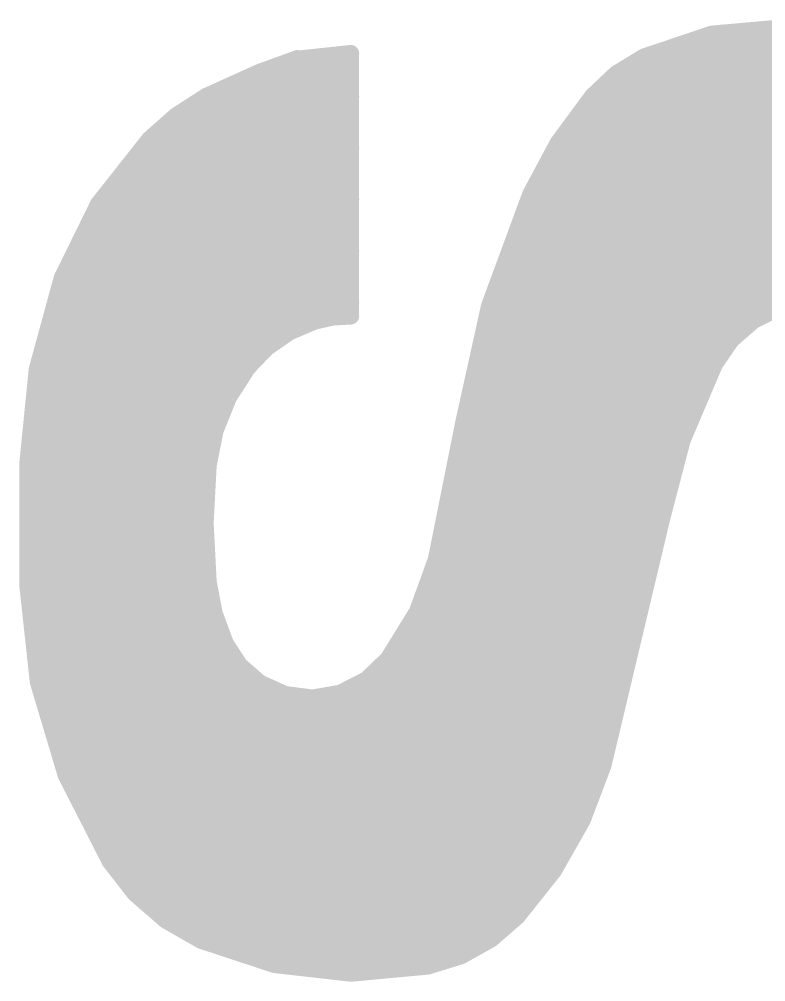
# Model space of a CAD drawing. Extents: x -27 to 80, y -11 to 53.
# Drawn here: x 20.927 to 22.032, y 29.626 to 31.051 of the extents above; entities that cross this region are included whole.
import ezdxf

# ---------------------------------------------------------------- set-up
doc = ezdxf.new("R2010")
doc.units = 0
doc.layers.add('21', color=53, linetype='CONTINUOUS')

msp = doc.modelspace()

# ---------------------------------------------------------------- linework, layer by layer
at = {"layer": '21', "const_width": 0.0254}
for points in [[(22.0574, 31.0388), (21.9519, 31.0294)], [(21.9519, 31.0294), (21.8516, 30.9956)], [(21.9045, 31.0134), (22.2362, 31.0134)], [(21.3462, 30.9931), (21.2166, 30.7873)], [(21.3385, 30.9931), (21.2827, 30.9728)], [(21.3741, 30.9448), (21.3385, 30.9931)], [(21.4173, 31.0007), (21.3462, 30.9931)], [(21.4173, 30.6121), (21.4173, 31.0007)], [(21.8516, 30.9956), (21.8104, 30.9704)], [(21.3245, 30.988), (21.3423, 30.988)], [(21.343, 30.988), (21.4173, 30.988)], [(21.8392, 30.988), (22.294, 30.988)], [(21.2827, 30.9728), (21.2039, 30.9372)], [(21.2601, 30.9626), (21.361, 30.9626)], [(21.327, 30.9626), (21.4173, 30.9626)], [(21.8104, 30.9704), (21.7754, 30.9372)], [(21.8021, 30.9626), (22.3317, 30.9626)], [(21.2039, 30.9372), (21.1596, 30.9086)], [(21.2039, 30.9372), (21.3685, 30.9372)], [(21.2293, 30.7492), (21.3741, 30.9448)], [(21.311, 30.9372), (21.4173, 30.9372)], [(21.7754, 30.9372), (21.7245, 30.8681)], [(21.7754, 30.9372), (22.3625, 30.9372)], [(21.1596, 30.9086), (21.1201, 30.8737)], [(21.1646, 30.9118), (21.3497, 30.9118)], [(21.295, 30.9118), (21.4173, 30.9118)], [(21.7567, 30.9118), (22.3885, 30.9118)], [(21.1345, 30.8864), (21.3309, 30.8864)], [(21.279, 30.8864), (21.4173, 30.8864)], [(21.738, 30.8864), (22.4145, 30.8864)], [(21.1201, 30.8737), (21.0444, 30.7777)], [(21.7245, 30.8681), (21.684, 30.7924)], [(21.1101, 30.861), (21.3121, 30.861)], [(21.263, 30.861), (21.4173, 30.861)], [(21.7208, 30.861), (22.4347, 30.861)], [(21.0901, 30.8356), (21.2933, 30.8356)], [(21.247, 30.8356), (21.4173, 30.8356)], [(21.7071, 30.8356), (22.453, 30.8356)], [(21.9989, 30.8407), (21.9634, 30.8229)], [(21.9887, 30.8356), (22.0141, 30.8356)], [(22.3317, 30.7289), (21.9989, 30.8407)], [(21.9634, 30.8229), (21.4833, 29.9974)], [(21.7602, 30.4063), (21.9913, 30.8305)], [(21.9913, 30.8305), (22.3164, 30.7213)], [(21.07, 30.8102), (21.2745, 30.8102)], [(21.231, 30.8102), (21.4173, 30.8102)], [(21.6935, 30.8102), (21.9802, 30.8102)], [(21.956, 30.8102), (22.0897, 30.8102)], [(21.684, 30.7924), (21.623, 30.6269)], [(21.0444, 30.7777), (20.9906, 30.668)], [(21.05, 30.7848), (21.2557, 30.7848)], [(21.2166, 30.7873), (21.0845, 30.3327)], [(21.2159, 30.7848), (21.4173, 30.7848)], [(21.6812, 30.7848), (21.9664, 30.7848)], [(21.9412, 30.7848), (22.1653, 30.7848)], [(21.0354, 30.7594), (21.2369, 30.7594)], [(21.0947, 30.3276), (21.2293, 30.7492)], [(21.2085, 30.7594), (21.4173, 30.7594)], [(21.6718, 30.7594), (21.9526, 30.7594)], [(21.9265, 30.7594), (22.2409, 30.7594)], [(21.023, 30.734), (21.2244, 30.734)], [(21.2011, 30.734), (21.4173, 30.734)], [(21.6625, 30.734), (21.9387, 30.734)], [(21.9117, 30.734), (22.3165, 30.734)], [(21.0105, 30.7086), (21.2163, 30.7086)], [(21.1937, 30.7086), (21.4173, 30.7086)], [(21.6531, 30.7086), (21.9249, 30.7086)], [(21.8969, 30.7086), (22.3362, 30.7086)], [(20.9981, 30.6832), (21.2082, 30.6832)], [(21.1864, 30.6832), (21.4173, 30.6832)], [(21.6438, 30.6832), (21.911, 30.6832)], [(21.8822, 30.6832), (22.3419, 30.6832)], [(20.9906, 30.668), (20.9537, 30.5329)], [(20.9878, 30.6578), (21.2001, 30.6578)], [(21.179, 30.6578), (21.4173, 30.6578)], [(21.6344, 30.6578), (21.8972, 30.6578)], [(21.8674, 30.6578), (22.3475, 30.6578)], [(20.9809, 30.6324), (21.192, 30.6324)], [(21.1716, 30.6324), (21.4173, 30.6324)], [(21.623, 30.6269), (21.5849, 30.4546)], [(21.6251, 30.6324), (21.8834, 30.6324)], [(21.8526, 30.6324), (22.0864, 30.6324)], [(22.0134, 30.6056), (22.0524, 30.6251)], [(20.974, 30.607), (21.1839, 30.607)], [(21.1642, 30.607), (21.3749, 30.607)], [(21.3639, 30.6045), (21.3903, 30.6105)], [(21.3903, 30.6105), (21.4173, 30.6121)], [(21.6186, 30.607), (21.8695, 30.607)], [(21.8378, 30.607), (22.0161, 30.607)], [(21.9805, 30.577), (22.0134, 30.6056)], [(21.3265, 30.5885), (21.3639, 30.6045)], [(20.967, 30.5816), (21.1758, 30.5816)], [(21.1568, 30.5816), (21.3166, 30.5816)], [(21.2931, 30.5653), (21.3265, 30.5885)], [(21.613, 30.5816), (21.8557, 30.5816)], [(21.8231, 30.5816), (21.9858, 30.5816)], [(21.9558, 30.541), (21.9805, 30.577)], [(21.2649, 30.5359), (21.2931, 30.5653)], [(20.9601, 30.5562), (21.1677, 30.5562)], [(21.1494, 30.5562), (21.2843, 30.5562)], [(21.6074, 30.5562), (21.8419, 30.5562)], [(21.8083, 30.5562), (21.9662, 30.5562)], [(21.2365, 30.4916), (21.2649, 30.5359)], [(21.9079, 30.4283), (21.9558, 30.541)], [(20.9537, 30.5329), (20.9398, 30.3936)], [(20.9535, 30.5308), (21.1596, 30.5308)], [(21.1421, 30.5308), (21.2616, 30.5308)], [(21.6018, 30.5308), (21.828, 30.5308)], [(21.7935, 30.5308), (21.9515, 30.5308)], [(20.951, 30.5054), (21.1515, 30.5054)], [(21.1347, 30.5054), (21.2454, 30.5054)], [(21.5961, 30.5054), (21.8142, 30.5054)], [(21.7787, 30.5054), (21.9407, 30.5054)], [(21.2168, 30.4427), (21.2365, 30.4916)], [(20.9484, 30.48), (21.1434, 30.48)], [(21.1273, 30.48), (21.2318, 30.48)], [(21.5905, 30.48), (21.8004, 30.48)], [(21.764, 30.48), (21.9299, 30.48)], [(20.9459, 30.4546), (21.1352, 30.4546)], [(21.1199, 30.4546), (21.2216, 30.4546)], [(21.5849, 30.4546), (21.5443, 30.2514)], [(21.5849, 30.4546), (21.7865, 30.4546)], [(21.7492, 30.4546), (21.9191, 30.4546)], [(21.2065, 30.3911), (21.2168, 30.4427)], [(20.9434, 30.4292), (21.1271, 30.4292)], [(21.1125, 30.4292), (21.2141, 30.4292)], [(21.5798, 30.4292), (21.7727, 30.4292)], [(21.7344, 30.4292), (21.9083, 30.4292)], [(21.877, 30.3098), (21.9079, 30.4283)], [(21.4986, 29.9669), (21.7602, 30.4063)], [(20.9398, 30.3936), (20.9398, 30.2133)], [(20.9408, 30.4038), (21.119, 30.4038)], [(21.1052, 30.4038), (21.209, 30.4038)], [(21.202, 30.3048), (21.2065, 30.3911)], [(21.5748, 30.4038), (21.7587, 30.4038)], [(21.7197, 30.4038), (21.9015, 30.4038)], [(20.9398, 30.3784), (21.1109, 30.3784)], [(21.0978, 30.3784), (21.2058, 30.3784)], [(21.5697, 30.3784), (21.7436, 30.3784)], [(21.7049, 30.3784), (21.8949, 30.3784)], [(20.9398, 30.353), (21.1028, 30.353)], [(21.0904, 30.353), (21.2045, 30.353)], [(21.5646, 30.353), (21.7285, 30.353)], [(21.6901, 30.353), (21.8883, 30.353)], [(20.9398, 30.3276), (21.0947, 30.3276)], [(21.0845, 30.3327), (21.1938, 29.9136)], [(21.0858, 30.3276), (21.2032, 30.3276)], [(21.209, 29.9491), (21.0947, 30.3276)], [(21.5595, 30.3276), (21.7133, 30.3276)], [(21.6753, 30.3276), (21.8816, 30.3276)], [(21.7907, 29.9466), (21.877, 30.3098)], [(20.9398, 30.3022), (21.1024, 30.3022)], [(21.0925, 30.3022), (21.2022, 30.3022)], [(21.2065, 30.2184), (21.202, 30.3048)], [(21.5545, 30.3022), (21.6982, 30.3022)], [(21.6606, 30.3022), (21.8752, 30.3022)], [(20.9398, 30.2768), (21.11, 30.2768)], [(21.0991, 30.2768), (21.2035, 30.2768)], [(21.5494, 30.2768), (21.6831, 30.2768)], [(21.6458, 30.2768), (21.8692, 30.2768)], [(20.9398, 30.2514), (21.1177, 30.2514)], [(21.1057, 30.2514), (21.2048, 30.2514)], [(21.5443, 30.2514), (21.5163, 30.1741)], [(21.5443, 30.2514), (21.668, 30.2514)], [(21.631, 30.2514), (21.8631, 30.2514)], [(20.9398, 30.226), (21.1254, 30.226)], [(21.1123, 30.226), (21.2061, 30.226)], [(21.5351, 30.226), (21.6529, 30.226)], [(21.6163, 30.226), (21.8571, 30.226)], [(20.9398, 30.2133), (20.9553, 30.0703)], [(21.2154, 30.1716), (21.2065, 30.2184)], [(20.9412, 30.2006), (21.1331, 30.2006)], [(21.119, 30.2006), (21.2099, 30.2006)], [(21.5259, 30.2006), (21.6377, 30.2006)], [(21.6015, 30.2006), (21.8511, 30.2006)], [(20.9439, 30.1752), (21.1407, 30.1752)], [(21.1256, 30.1752), (21.2147, 30.1752)], [(21.2319, 30.1269), (21.2154, 30.1716)], [(21.5163, 30.1741), (21.4732, 30.1041)], [(21.5167, 30.1752), (21.6226, 30.1752)], [(21.5867, 30.1752), (21.845, 30.1752)], [(20.9467, 30.1498), (21.1484, 30.1498)], [(21.1322, 30.1498), (21.2234, 30.1498)], [(21.5014, 30.1498), (21.6075, 30.1498)], [(21.5719, 30.1498), (21.839, 30.1498)], [(20.9494, 30.1244), (21.1561, 30.1244)], [(21.1388, 30.1244), (21.2335, 30.1244)], [(21.2532, 30.0942), (21.2319, 30.1269)], [(21.4857, 30.1244), (21.5924, 30.1244)], [(21.5572, 30.1244), (21.8329, 30.1244)], [(20.9522, 30.099), (21.1637, 30.099)], [(21.1454, 30.099), (21.2501, 30.099)], [(21.2827, 30.0685), (21.2532, 30.0942)], [(21.4732, 30.1041), (21.4414, 30.0734)], [(21.4679, 30.099), (21.5772, 30.099)], [(21.5424, 30.099), (21.8269, 30.099)], [(20.9549, 30.0736), (21.1714, 30.0736)], [(20.9553, 30.0703), (20.9964, 29.9325)], [(21.1521, 30.0736), (21.2768, 30.0736)], [(21.3203, 30.0514), (21.2827, 30.0685)], [(21.4414, 30.0734), (21.402, 30.0533)], [(21.4416, 30.0736), (21.5621, 30.0736)], [(21.5276, 30.0736), (21.8209, 30.0736)], [(21.3613, 30.0462), (21.3203, 30.0514)], [(21.402, 30.0533), (21.3613, 30.0462)], [(20.9619, 30.0482), (21.1791, 30.0482)], [(21.1587, 30.0482), (21.3453, 30.0482)], [(21.3729, 30.0482), (21.547, 30.0482)], [(21.5128, 30.0482), (21.8148, 30.0482)], [(20.9694, 30.0228), (21.1867, 30.0228)], [(21.1653, 30.0228), (21.5319, 30.0228)], [(21.4981, 30.0228), (21.8088, 30.0228)], [(20.977, 29.9974), (21.1944, 29.9974)], [(21.1719, 29.9974), (21.5168, 29.9974)], [(21.4833, 29.9974), (21.209, 29.9491)], [(21.4833, 29.9974), (21.8028, 29.9974)], [(20.9846, 29.972), (21.2021, 29.972)], [(21.1786, 29.972), (21.5016, 29.972)], [(21.1938, 29.9136), (21.4986, 29.9669)], [(21.3391, 29.972), (21.7967, 29.972)], [(20.9922, 29.9466), (21.7907, 29.9466)], [(21.1852, 29.9466), (21.3825, 29.9466)], [(21.7601, 29.8658), (21.7907, 29.9466)], [(20.9964, 29.9325), (21.0617, 29.8044)], [(21.0021, 29.9212), (21.7811, 29.9212)], [(21.1918, 29.9212), (21.2373, 29.9212)], [(21.0151, 29.8958), (21.7715, 29.8958)], [(21.028, 29.8704), (21.7619, 29.8704)], [(21.7175, 29.7907), (21.7601, 29.8658)], [(21.041, 29.845), (21.7483, 29.845)], [(21.0539, 29.8196), (21.7339, 29.8196)], [(21.0617, 29.8044), (21.0986, 29.7569)], [(21.0696, 29.7942), (21.7194, 29.7942)], [(21.6637, 29.7231), (21.7175, 29.7907)], [(21.0893, 29.7688), (21.7, 29.7688)], [(21.0986, 29.7569), (21.1441, 29.7174)], [(21.1141, 29.7434), (21.6798, 29.7434)], [(21.6252, 29.6895), (21.6637, 29.7231)], [(21.1434, 29.718), (21.6579, 29.718)], [(21.1441, 29.7174), (21.1963, 29.6875)], [(21.1874, 29.6926), (21.6288, 29.6926)], [(21.1963, 29.6875), (21.3046, 29.6517)], [(21.5805, 29.6645), (21.6252, 29.6895)], [(21.2577, 29.6672), (21.5853, 29.6672)], [(21.5316, 29.6494), (21.5805, 29.6645)], [(21.3046, 29.6517), (21.418, 29.6388)], [(21.3918, 29.6418), (21.45, 29.6418)], [(21.418, 29.6388), (21.5316, 29.6494)]]:
    msp.add_lwpolyline(points, dxfattribs=at)
at = {"layer": '21', "const_width": 0.0127}
for points in [[(21.9514, 31.0357, 1), (21.9525, 31.0231)], [(21.954, 31.0234, 1), (21.9499, 31.0354)], [(21.9045, 31.0198, 1), (21.9045, 31.007)], [(21.3436, 30.9969, 1), (21.3334, 30.9893)], [(21.3407, 30.9871, 1), (21.3363, 30.9991)], [(21.3455, 30.9994, 1), (21.3469, 30.9868)], [(21.3516, 30.9897, 1), (21.3408, 30.9965)], [(21.4237, 31.0007, 1), (21.4109, 31.0007)], [(21.418, 30.9944, 1), (21.4166, 31.007)], [(21.8496, 31.0016, 1), (21.8536, 30.9896)], [(21.8549, 30.9902, 1), (21.8483, 31.001)], [(21.3245, 30.9944, 1), (21.3245, 30.9817)], [(21.343, 30.9944, 1), (21.343, 30.9817)], [(21.3423, 30.9817, 1), (21.3423, 30.9944)], [(21.4173, 30.9817, 1), (21.4173, 30.9944)], [(21.8392, 30.9944, 1), (21.8392, 30.9817)], [(21.2601, 30.969, 1), (21.2601, 30.9563)], [(21.2805, 30.9788, 1), (21.2849, 30.9668)], [(21.2853, 30.967, 1), (21.2801, 30.9786)], [(21.327, 30.969, 1), (21.327, 30.9563)], [(21.361, 30.9563, 1), (21.361, 30.969)], [(21.4173, 30.9563, 1), (21.4173, 30.969)], [(21.8021, 30.969, 1), (21.8021, 30.9563)], [(21.8071, 30.9759, 1), (21.8137, 30.965)], [(21.8148, 30.9658, 1), (21.806, 30.975)], [(21.2039, 30.9436, 1), (21.2039, 30.9308)], [(21.2013, 30.943, 1), (21.2065, 30.9314)], [(21.2073, 30.9319, 1), (21.2005, 30.9425)], [(21.311, 30.9436, 1), (21.311, 30.9308)], [(21.3685, 30.9308, 1), (21.3685, 30.9436)], [(21.3792, 30.941, 1), (21.369, 30.9486)], [(21.369, 30.941, 1), (21.3792, 30.9486)], [(21.4173, 30.9308, 1), (21.4173, 30.9436)], [(21.7754, 30.9436, 1), (21.7754, 30.9308)], [(21.771, 30.9418, 1), (21.7798, 30.9326)], [(21.7805, 30.9334, 1), (21.7703, 30.941)], [(21.1562, 30.9139, 1), (21.1631, 30.9032)], [(21.1638, 30.9038, 1), (21.1554, 30.9133)], [(21.1646, 30.9182, 1), (21.1646, 30.9055)], [(21.295, 30.9182, 1), (21.295, 30.9055)], [(21.3497, 30.9055, 1), (21.3497, 30.9182)], [(21.4173, 30.9055, 1), (21.4173, 30.9182)], [(21.7567, 30.9182, 1), (21.7567, 30.9055)], [(21.1345, 30.8928, 1), (21.1345, 30.8801)], [(21.279, 30.8928, 1), (21.279, 30.8801)], [(21.3309, 30.8801, 1), (21.3309, 30.8928)], [(21.4173, 30.8801, 1), (21.4173, 30.8928)], [(21.738, 30.8928, 1), (21.738, 30.8801)], [(21.1159, 30.8785, 1), (21.1243, 30.8689)], [(21.1251, 30.8698, 1), (21.1151, 30.8776)], [(21.7194, 30.8718, 1), (21.7296, 30.8643)], [(21.7301, 30.8651, 1), (21.7189, 30.8711)], [(21.1101, 30.8674, 1), (21.1101, 30.8546)], [(21.263, 30.8674, 1), (21.263, 30.8546)], [(21.3121, 30.8546, 1), (21.3121, 30.8674)], [(21.4173, 30.8546, 1), (21.4173, 30.8674)], [(21.7208, 30.8674, 1), (21.7208, 30.8546)], [(21.0901, 30.842, 1), (21.0901, 30.8293)], [(21.247, 30.842, 1), (21.247, 30.8293)], [(21.2933, 30.8293, 1), (21.2933, 30.842)], [(21.4173, 30.8293, 1), (21.4173, 30.842)], [(21.7071, 30.842, 1), (21.7071, 30.8293)], [(21.9887, 30.842, 1), (21.9887, 30.8293)], [(22.0009, 30.8467, 1), (21.9969, 30.8347)], [(22.0017, 30.835, 1), (21.9961, 30.8464)], [(22.0141, 30.8293, 1), (22.0141, 30.842)], [(21.9606, 30.8286, 1), (21.9662, 30.8172)], [(21.9689, 30.8197, 1), (21.9579, 30.8261)], [(21.9933, 30.8365, 1), (21.9893, 30.8245)], [(21.9969, 30.8275, 1), (21.9857, 30.8335)], [(21.07, 30.8166, 1), (21.07, 30.8039)], [(21.231, 30.8166, 1), (21.231, 30.8039)], [(21.2745, 30.8039, 1), (21.2745, 30.8166)], [(21.4173, 30.8039, 1), (21.4173, 30.8166)], [(21.6935, 30.8166, 1), (21.6935, 30.8039)], [(21.956, 30.8166, 1), (21.956, 30.8039)], [(21.9802, 30.8039, 1), (21.9802, 30.8166)], [(21.69, 30.7902, 1), (21.678, 30.7946)], [(21.0501, 30.7749, 1), (21.0387, 30.7805)], [(21.05, 30.7912, 1), (21.05, 30.7784)], [(21.2159, 30.7912, 1), (21.2159, 30.7784)], [(21.2112, 30.7907, 1), (21.222, 30.7839)], [(21.2227, 30.7855, 1), (21.2105, 30.7891)], [(21.2557, 30.7784, 1), (21.2557, 30.7912)], [(21.4173, 30.7784, 1), (21.4173, 30.7912)], [(21.6812, 30.7912, 1), (21.6812, 30.7784)], [(21.6784, 30.7954, 1), (21.6896, 30.7894)], [(21.9412, 30.7912, 1), (21.9412, 30.7784)], [(21.9664, 30.7784, 1), (21.9664, 30.7912)], [(21.0394, 30.7817, 1), (21.0494, 30.7738)], [(21.0354, 30.7658, 1), (21.0354, 30.7531)], [(21.2085, 30.7658, 1), (21.2085, 30.7531)], [(21.2353, 30.7473, 1), (21.2233, 30.7511)], [(21.2369, 30.7531, 1), (21.2369, 30.7658)], [(21.4173, 30.7531, 1), (21.4173, 30.7658)], [(21.6718, 30.7658, 1), (21.6718, 30.7531)], [(21.9265, 30.7658, 1), (21.9265, 30.7531)], [(21.9526, 30.7531, 1), (21.9526, 30.7658)], [(21.023, 30.7404, 1), (21.023, 30.7277)], [(21.2011, 30.7404, 1), (21.2011, 30.7277)], [(21.2242, 30.753, 1), (21.2344, 30.7454)], [(21.2244, 30.7277, 1), (21.2244, 30.7404)], [(21.4173, 30.7277, 1), (21.4173, 30.7404)], [(21.6625, 30.7404, 1), (21.6625, 30.7277)], [(21.9117, 30.7404, 1), (21.9117, 30.7277)], [(21.9387, 30.7277, 1), (21.9387, 30.7404)], [(21.0105, 30.715, 1), (21.0105, 30.7022)], [(21.1937, 30.715, 1), (21.1937, 30.7022)], [(21.2163, 30.7022, 1), (21.2163, 30.715)], [(21.4173, 30.7022, 1), (21.4173, 30.715)], [(21.6531, 30.715, 1), (21.6531, 30.7022)], [(21.8969, 30.715, 1), (21.8969, 30.7022)], [(21.9249, 30.7022, 1), (21.9249, 30.715)], [(20.9981, 30.6896, 1), (20.9981, 30.6769)], [(21.1864, 30.6896, 1), (21.1864, 30.6769)], [(21.2082, 30.6769, 1), (21.2082, 30.6896)], [(21.4173, 30.6769, 1), (21.4173, 30.6896)], [(21.6438, 30.6896, 1), (21.6438, 30.6769)], [(21.8822, 30.6896, 1), (21.8822, 30.6769)], [(21.911, 30.6769, 1), (21.911, 30.6896)], [(20.9849, 30.6708, 1), (20.9963, 30.6652)], [(20.9967, 30.6663, 1), (20.9845, 30.6697)], [(20.9878, 30.6642, 1), (20.9878, 30.6515)], [(21.179, 30.6642, 1), (21.179, 30.6515)], [(21.2001, 30.6515, 1), (21.2001, 30.6642)], [(21.4173, 30.6515, 1), (21.4173, 30.6642)], [(21.6344, 30.6642, 1), (21.6344, 30.6515)], [(21.8674, 30.6642, 1), (21.8674, 30.6515)], [(21.8972, 30.6515, 1), (21.8972, 30.6642)], [(20.9809, 30.6388, 1), (20.9809, 30.626)], [(21.1716, 30.6388, 1), (21.1716, 30.626)], [(21.192, 30.626, 1), (21.192, 30.6388)], [(21.4173, 30.626, 1), (21.4173, 30.6388)], [(21.6171, 30.629, 1), (21.629, 30.6247)], [(21.6292, 30.6255, 1), (21.6168, 30.6282)], [(21.6251, 30.6388, 1), (21.6251, 30.626)], [(21.8526, 30.6388, 1), (21.8526, 30.626)], [(21.8834, 30.626, 1), (21.8834, 30.6388)], [(20.974, 30.6134, 1), (20.974, 30.6007)], [(21.1642, 30.6134, 1), (21.1642, 30.6007)], [(21.1839, 30.6007, 1), (21.1839, 30.6134)], [(21.3749, 30.6007, 1), (21.3749, 30.6134)], [(21.3899, 30.6168, 1), (21.3907, 30.6041)], [(21.3917, 30.6043, 1), (21.3889, 30.6167)], [(21.4109, 30.6121, 1), (21.4237, 30.6121)], [(21.4177, 30.6058, 1), (21.4169, 30.6184)], [(21.6186, 30.6134, 1), (21.6186, 30.6007)], [(21.8378, 30.6134, 1), (21.8378, 30.6007)], [(21.8695, 30.6007, 1), (21.8695, 30.6134)], [(22.0105, 30.6113, 1), (22.0162, 30.5999)], [(22.0175, 30.6008, 1), (22.0092, 30.6104)], [(22.0161, 30.6007, 1), (22.0161, 30.6134)], [(21.3625, 30.6107, 1), (21.3653, 30.5983)], [(21.3664, 30.5987, 1), (21.3614, 30.6103)], [(20.967, 30.588, 1), (20.967, 30.5753)], [(21.1568, 30.588, 1), (21.1568, 30.5753)], [(21.1758, 30.5753, 1), (21.1758, 30.588)], [(21.3166, 30.5753, 1), (21.3166, 30.588)], [(21.324, 30.5943, 1), (21.329, 30.5826)], [(21.3301, 30.5832, 1), (21.3229, 30.5937)], [(21.613, 30.588, 1), (21.613, 30.5753)], [(21.8231, 30.588, 1), (21.8231, 30.5753)], [(21.8557, 30.5753, 1), (21.8557, 30.588)], [(21.9857, 30.5734, 1), (21.9752, 30.5806)], [(21.9858, 30.5753, 1), (21.9858, 30.588)], [(21.2894, 30.5705, 1), (21.2967, 30.5601)], [(21.2976, 30.5609, 1), (21.2885, 30.5697)], [(21.9763, 30.5818, 1), (21.9846, 30.5722)], [(20.9601, 30.5626, 1), (20.9601, 30.5498)], [(21.1494, 30.5626, 1), (21.1494, 30.5498)], [(21.1677, 30.5498, 1), (21.1677, 30.5626)], [(21.2843, 30.5498, 1), (21.2843, 30.5626)], [(21.6074, 30.5626, 1), (21.6074, 30.5498)], [(21.8083, 30.5626, 1), (21.8083, 30.5498)], [(21.8419, 30.5498, 1), (21.8419, 30.5626)], [(21.9662, 30.5498, 1), (21.9662, 30.5626)], [(21.2603, 30.5403, 1), (21.2695, 30.5315)], [(21.2702, 30.5325, 1), (21.2596, 30.5393)], [(21.9506, 30.5446, 1), (21.961, 30.5374)], [(21.9616, 30.5385, 1), (21.95, 30.5435)], [(20.9535, 30.5372, 1), (20.9535, 30.5245)], [(20.96, 30.5323, 1), (20.9474, 30.5336)], [(20.9476, 30.5346, 1), (20.9599, 30.5312)], [(21.1421, 30.5372, 1), (21.1421, 30.5245)], [(21.1596, 30.5245, 1), (21.1596, 30.5372)], [(21.2616, 30.5245, 1), (21.2616, 30.5372)], [(21.6018, 30.5372, 1), (21.6018, 30.5245)], [(21.7935, 30.5372, 1), (21.7935, 30.5245)], [(21.828, 30.5245, 1), (21.828, 30.5372)], [(21.9515, 30.5245, 1), (21.9515, 30.5372)], [(20.951, 30.5118, 1), (20.951, 30.4991)], [(21.1347, 30.5118, 1), (21.1347, 30.4991)], [(21.1515, 30.4991, 1), (21.1515, 30.5118)], [(21.2454, 30.4991, 1), (21.2454, 30.5118)], [(21.5961, 30.5118, 1), (21.5961, 30.4991)], [(21.7787, 30.5118, 1), (21.7787, 30.4991)], [(21.8142, 30.4991, 1), (21.8142, 30.5118)], [(21.9407, 30.4991, 1), (21.9407, 30.5118)], [(21.2424, 30.4892, 1), (21.2306, 30.4939)], [(20.9484, 30.4864, 1), (20.9484, 30.4736)], [(21.1273, 30.4864, 1), (21.1273, 30.4736)], [(21.1434, 30.4736, 1), (21.1434, 30.4864)], [(21.2311, 30.495, 1), (21.2418, 30.4881)], [(21.2318, 30.4736, 1), (21.2318, 30.4864)], [(21.5905, 30.4864, 1), (21.5905, 30.4736)], [(21.764, 30.4864, 1), (21.764, 30.4736)], [(21.8004, 30.4736, 1), (21.8004, 30.4864)], [(21.9299, 30.4736, 1), (21.9299, 30.4864)], [(20.9459, 30.461, 1), (20.9459, 30.4483)], [(21.1199, 30.461, 1), (21.1199, 30.4483)], [(21.1352, 30.4483, 1), (21.1352, 30.461)], [(21.2216, 30.4483, 1), (21.2216, 30.461)], [(21.5849, 30.461, 1), (21.5849, 30.4483)], [(21.5787, 30.456, 1), (21.5911, 30.4532)], [(21.5911, 30.4534, 1), (21.5787, 30.4558)], [(21.7492, 30.461, 1), (21.7492, 30.4483)], [(21.7865, 30.4483, 1), (21.7865, 30.461)], [(21.9191, 30.4483, 1), (21.9191, 30.461)], [(21.2109, 30.4451, 1), (21.2227, 30.4404)], [(21.223, 30.4415, 1), (21.2106, 30.444)], [(20.9434, 30.4356, 1), (20.9434, 30.4229)], [(21.1125, 30.4356, 1), (21.1125, 30.4229)], [(21.1271, 30.4229, 1), (21.1271, 30.4356)], [(21.2141, 30.4229, 1), (21.2141, 30.4356)], [(21.5798, 30.4356, 1), (21.5798, 30.4229)], [(21.7344, 30.4356, 1), (21.7344, 30.4229)], [(21.7727, 30.4229, 1), (21.7727, 30.4356)], [(21.9021, 30.4308, 1), (21.9138, 30.4258)], [(21.9141, 30.4267, 1), (21.9018, 30.4299)], [(21.9083, 30.4229, 1), (21.9083, 30.4356)], [(21.7657, 30.4031, 1), (21.7547, 30.4095)], [(20.9462, 30.3936, 1), (20.9335, 30.3936)], [(20.9408, 30.4102, 1), (20.9408, 30.3974)], [(21.1052, 30.4102, 1), (21.1052, 30.3974)], [(21.119, 30.3974, 1), (21.119, 30.4102)], [(21.209, 30.3974, 1), (21.209, 30.4102)], [(21.5748, 30.4102, 1), (21.5748, 30.3974)], [(21.7197, 30.4102, 1), (21.7197, 30.3974)], [(21.7546, 30.4093, 1), (21.7658, 30.4033)], [(21.7587, 30.3974, 1), (21.7587, 30.4102)], [(21.9015, 30.3974, 1), (21.9015, 30.4102)], [(20.9335, 30.3942, 1), (20.9461, 30.393)], [(20.9398, 30.3848, 1), (20.9398, 30.3721)], [(21.0978, 30.3848, 1), (21.0978, 30.3721)], [(21.1109, 30.3721, 1), (21.1109, 30.3848)], [(21.2128, 30.3908, 1), (21.2002, 30.3914)], [(21.2003, 30.3923, 1), (21.2127, 30.3899)], [(21.2058, 30.3721, 1), (21.2058, 30.3848)], [(21.5697, 30.3848, 1), (21.5697, 30.3721)], [(21.7049, 30.3848, 1), (21.7049, 30.3721)], [(21.7436, 30.3721, 1), (21.7436, 30.3848)], [(21.8949, 30.3721, 1), (21.8949, 30.3848)], [(20.9398, 30.3594, 1), (20.9398, 30.3467)], [(21.0904, 30.3594, 1), (21.0904, 30.3467)], [(21.1028, 30.3467, 1), (21.1028, 30.3594)], [(21.2045, 30.3467, 1), (21.2045, 30.3594)], [(21.5646, 30.3594, 1), (21.5646, 30.3467)], [(21.6901, 30.3594, 1), (21.6901, 30.3467)], [(21.7285, 30.3467, 1), (21.7285, 30.3594)], [(21.8883, 30.3467, 1), (21.8883, 30.3594)], [(20.9398, 30.334, 1), (20.9398, 30.3212)], [(21.0906, 30.3343, 1), (21.0784, 30.3311)], [(21.0784, 30.3345, 1), (21.0906, 30.3309)], [(21.0858, 30.334, 1), (21.0858, 30.3212)], [(21.1008, 30.3294, 1), (21.0886, 30.3258)], [(21.0887, 30.3295, 1), (21.1007, 30.3257)], [(21.0947, 30.3212, 1), (21.0947, 30.334)], [(21.2032, 30.3212, 1), (21.2032, 30.334)], [(21.5595, 30.334, 1), (21.5595, 30.3212)], [(21.6753, 30.334, 1), (21.6753, 30.3212)], [(21.7133, 30.3212, 1), (21.7133, 30.334)], [(21.8816, 30.3212, 1), (21.8816, 30.334)], [(21.8832, 30.3083, 1), (21.8708, 30.3113)], [(20.9398, 30.3086, 1), (20.9398, 30.2959)], [(21.0925, 30.3086, 1), (21.0925, 30.2959)], [(21.1024, 30.2959, 1), (21.1024, 30.3086)], [(21.2084, 30.3051, 1), (21.1957, 30.3044)], [(21.1957, 30.3051, 1), (21.2084, 30.3044)], [(21.2022, 30.2959, 1), (21.2022, 30.3086)], [(21.5545, 30.3086, 1), (21.5545, 30.2959)], [(21.6606, 30.3086, 1), (21.6606, 30.2959)], [(21.6982, 30.2959, 1), (21.6982, 30.3086)], [(21.8709, 30.3114, 1), (21.8831, 30.3082)], [(21.8752, 30.2959, 1), (21.8752, 30.3086)], [(20.9398, 30.2832, 1), (20.9398, 30.2705)], [(21.0991, 30.2832, 1), (21.0991, 30.2705)], [(21.11, 30.2705, 1), (21.11, 30.2832)], [(21.2035, 30.2705, 1), (21.2035, 30.2832)], [(21.5494, 30.2832, 1), (21.5494, 30.2705)], [(21.6458, 30.2832, 1), (21.6458, 30.2705)], [(21.6831, 30.2705, 1), (21.6831, 30.2832)], [(21.8692, 30.2705, 1), (21.8692, 30.2832)], [(20.9398, 30.2578, 1), (20.9398, 30.245)], [(21.1057, 30.2578, 1), (21.1057, 30.245)], [(21.1177, 30.245, 1), (21.1177, 30.2578)], [(21.2048, 30.245, 1), (21.2048, 30.2578)], [(21.5443, 30.2578, 1), (21.5443, 30.245)], [(21.5503, 30.2492, 1), (21.5383, 30.2536)], [(21.631, 30.2578, 1), (21.631, 30.245)], [(21.668, 30.245, 1), (21.668, 30.2578)], [(21.8631, 30.245, 1), (21.8631, 30.2578)], [(21.5381, 30.2526, 1), (21.5505, 30.2502)], [(20.9398, 30.2324, 1), (20.9398, 30.2197)], [(21.1123, 30.2324, 1), (21.1123, 30.2197)], [(21.1254, 30.2197, 1), (21.1254, 30.2324)], [(21.2061, 30.2197, 1), (21.2061, 30.2324)], [(21.5351, 30.2324, 1), (21.5351, 30.2197)], [(21.6163, 30.2324, 1), (21.6163, 30.2197)], [(21.6529, 30.2197, 1), (21.6529, 30.2324)], [(21.8571, 30.2197, 1), (21.8571, 30.2324)], [(20.9461, 30.214, 1), (20.9335, 30.2126)], [(20.9335, 30.2133, 1), (20.9462, 30.2133)], [(21.2127, 30.2196, 1), (21.2003, 30.2172)], [(21.2002, 30.2181, 1), (21.2128, 30.2187)], [(20.9412, 30.207, 1), (20.9412, 30.1943)], [(21.119, 30.207, 1), (21.119, 30.1943)], [(21.1331, 30.1943, 1), (21.1331, 30.207)], [(21.2099, 30.1943, 1), (21.2099, 30.207)], [(21.5259, 30.207, 1), (21.5259, 30.1943)], [(21.6015, 30.207, 1), (21.6015, 30.1943)], [(21.6377, 30.1943, 1), (21.6377, 30.207)], [(21.8511, 30.1943, 1), (21.8511, 30.207)], [(20.9439, 30.1816, 1), (20.9439, 30.1688)], [(21.1256, 30.1816, 1), (21.1256, 30.1688)], [(21.1407, 30.1688, 1), (21.1407, 30.1816)], [(21.2213, 30.1738, 1), (21.2094, 30.1694)], [(21.2091, 30.1704, 1), (21.2216, 30.1728)], [(21.2147, 30.1688, 1), (21.2147, 30.1816)], [(21.5104, 30.1762, 1), (21.5223, 30.1719)], [(21.5167, 30.1816, 1), (21.5167, 30.1688)], [(21.5217, 30.1708, 1), (21.5109, 30.1774)], [(21.5867, 30.1816, 1), (21.5867, 30.1688)], [(21.6226, 30.1688, 1), (21.6226, 30.1816)], [(21.845, 30.1688, 1), (21.845, 30.1816)], [(20.9467, 30.1562, 1), (20.9467, 30.1435)], [(21.1322, 30.1562, 1), (21.1322, 30.1435)], [(21.1484, 30.1435, 1), (21.1484, 30.1562)], [(21.2234, 30.1435, 1), (21.2234, 30.1562)], [(21.5014, 30.1562, 1), (21.5014, 30.1435)], [(21.5719, 30.1562, 1), (21.5719, 30.1435)], [(21.6075, 30.1435, 1), (21.6075, 30.1562)], [(21.839, 30.1435, 1), (21.839, 30.1562)], [(20.9494, 30.1308, 1), (20.9494, 30.1181)], [(21.1388, 30.1308, 1), (21.1388, 30.1181)], [(21.1561, 30.1181, 1), (21.1561, 30.1308)], [(21.2372, 30.1304, 1), (21.2266, 30.1234)], [(21.2259, 30.1247, 1), (21.2379, 30.1291)], [(21.2335, 30.1181, 1), (21.2335, 30.1308)], [(21.4857, 30.1308, 1), (21.4857, 30.1181)], [(21.5572, 30.1308, 1), (21.5572, 30.1181)], [(21.5924, 30.1181, 1), (21.5924, 30.1308)], [(21.8329, 30.1181, 1), (21.8329, 30.1308)], [(20.9522, 30.1054, 1), (20.9522, 30.0926)], [(21.1454, 30.1054, 1), (21.1454, 30.0926)], [(21.1637, 30.0926, 1), (21.1637, 30.1054)], [(21.2574, 30.0989, 1), (21.2491, 30.0894)], [(21.2501, 30.0926, 1), (21.2501, 30.1054)], [(21.4679, 30.1054, 1), (21.4679, 30.0926)], [(21.4678, 30.1074, 1), (21.4786, 30.1008)], [(21.4776, 30.0995, 1), (21.4688, 30.1087)], [(21.5424, 30.1054, 1), (21.5424, 30.0926)], [(21.5772, 30.0926, 1), (21.5772, 30.1054)], [(21.8269, 30.0926, 1), (21.8269, 30.1054)], [(21.2479, 30.0907, 1), (21.2585, 30.0976)], [(20.9549, 30.08, 1), (20.9549, 30.0673)], [(20.9614, 30.0721, 1), (20.9492, 30.0685)], [(20.949, 30.0696, 1), (20.9616, 30.071)], [(21.1521, 30.08, 1), (21.1521, 30.0673)], [(21.1714, 30.0673, 1), (21.1714, 30.08)], [(21.2853, 30.0743, 1), (21.2801, 30.0627)], [(21.2768, 30.0673, 1), (21.2768, 30.08)], [(21.2785, 30.0637, 1), (21.2869, 30.0733)], [(21.437, 30.078, 1), (21.4458, 30.0688)], [(21.4416, 30.08, 1), (21.4416, 30.0673)], [(21.4443, 30.0677, 1), (21.4385, 30.0791)], [(21.5276, 30.08, 1), (21.5276, 30.0673)], [(21.5621, 30.0673, 1), (21.5621, 30.08)], [(21.8209, 30.0673, 1), (21.8209, 30.08)], [(21.3211, 30.0577, 1), (21.3195, 30.0451)], [(21.3177, 30.0456, 1), (21.3229, 30.0572)], [(21.3991, 30.059, 1), (21.4049, 30.0476)], [(21.4031, 30.047, 1), (21.4009, 30.0596)], [(20.9619, 30.0546, 1), (20.9619, 30.0419)], [(21.1587, 30.0546, 1), (21.1587, 30.0419)], [(21.1791, 30.0419, 1), (21.1791, 30.0546)], [(21.3453, 30.0419, 1), (21.3453, 30.0546)], [(21.3602, 30.0524, 1), (21.3624, 30.0399)], [(21.3605, 30.0399, 1), (21.3621, 30.0525)], [(21.3729, 30.0546, 1), (21.3729, 30.0419)], [(21.5128, 30.0546, 1), (21.5128, 30.0419)], [(21.547, 30.0419, 1), (21.547, 30.0546)], [(21.8148, 30.0419, 1), (21.8148, 30.0546)], [(20.9694, 30.0292, 1), (20.9694, 30.0164)], [(21.1653, 30.0292, 1), (21.1653, 30.0164)], [(21.1867, 30.0164, 1), (21.1867, 30.0292)], [(21.4981, 30.0292, 1), (21.4981, 30.0164)], [(21.5319, 30.0164, 1), (21.5319, 30.0292)], [(21.8088, 30.0164, 1), (21.8088, 30.0292)], [(20.977, 30.0038, 1), (20.977, 29.9911)], [(21.1719, 30.0038, 1), (21.1719, 29.9911)], [(21.1944, 29.9911, 1), (21.1944, 30.0038)], [(21.4833, 30.0038, 1), (21.4833, 29.9911)], [(21.4778, 30.0006, 1), (21.4888, 29.9942)], [(21.4844, 29.9911, 1), (21.4822, 30.0037)], [(21.5168, 29.9911, 1), (21.5168, 30.0038)], [(21.8028, 29.9911, 1), (21.8028, 30.0038)], [(20.9846, 29.9784, 1), (20.9846, 29.9657)], [(21.1786, 29.9784, 1), (21.1786, 29.9657)], [(21.2021, 29.9657, 1), (21.2021, 29.9784)], [(21.3391, 29.9784, 1), (21.3391, 29.9657)], [(21.4931, 29.9701, 1), (21.5041, 29.9637)], [(21.4997, 29.9606, 1), (21.4975, 29.9732)], [(21.5016, 29.9657, 1), (21.5016, 29.9784)], [(21.7967, 29.9657, 1), (21.7967, 29.9784)], [(20.9922, 29.953, 1), (20.9922, 29.9402)], [(21.1852, 29.953, 1), (21.1852, 29.9402)], [(21.2079, 29.9554, 1), (21.2101, 29.9428)], [(21.2029, 29.9473, 1), (21.2151, 29.9509)], [(21.3825, 29.9402, 1), (21.3825, 29.953)], [(21.7845, 29.9481, 1), (21.7969, 29.9451)], [(21.7966, 29.9444, 1), (21.7848, 29.9488)], [(21.7907, 29.9402, 1), (21.7907, 29.953)], [(21.002, 29.9354, 1), (20.9907, 29.9296)], [(20.9903, 29.9307, 1), (21.0024, 29.9343)], [(21.0021, 29.9276, 1), (21.0021, 29.9149)], [(21.1918, 29.9276, 1), (21.1918, 29.9149)], [(21.2373, 29.9149, 1), (21.2373, 29.9276)], [(21.7811, 29.9149, 1), (21.7811, 29.9276)], [(21.1927, 29.9199, 1), (21.1949, 29.9073)], [(21.1877, 29.912, 1), (21.1999, 29.9152)], [(21.0151, 29.9022, 1), (21.0151, 29.8895)], [(21.7715, 29.8895, 1), (21.7715, 29.9022)], [(21.028, 29.8768, 1), (21.028, 29.864)], [(21.7657, 29.8627, 1), (21.7546, 29.8689)], [(21.7619, 29.864, 1), (21.7619, 29.8768)], [(21.7542, 29.8681, 1), (21.7661, 29.8636)], [(21.041, 29.8514, 1), (21.041, 29.8387)], [(21.7483, 29.8387, 1), (21.7483, 29.8514)], [(21.0539, 29.826, 1), (21.0539, 29.8133)], [(21.7339, 29.8133, 1), (21.7339, 29.826)], [(21.0667, 29.8083, 1), (21.0567, 29.8005)], [(21.056, 29.8015, 1), (21.0674, 29.8073)], [(21.0696, 29.8006, 1), (21.0696, 29.7878)], [(21.7194, 29.7878, 1), (21.7194, 29.8006)], [(21.7119, 29.7938, 1), (21.723, 29.7876)], [(21.7224, 29.7868, 1), (21.7125, 29.7947)], [(21.0893, 29.7752, 1), (21.0893, 29.7625)], [(21.7, 29.7625, 1), (21.7, 29.7752)], [(21.1028, 29.7617, 1), (21.0945, 29.7521)], [(21.0936, 29.753, 1), (21.1036, 29.7608)], [(21.1141, 29.7498, 1), (21.1141, 29.737)], [(21.6798, 29.737, 1), (21.6798, 29.7498)], [(21.6679, 29.7183, 1), (21.6595, 29.7279)], [(21.1434, 29.7244, 1), (21.1434, 29.7116)], [(21.1472, 29.7229, 1), (21.1409, 29.7119)], [(21.1399, 29.7126, 1), (21.1482, 29.7222)], [(21.6587, 29.7271, 1), (21.6687, 29.7191)], [(21.6579, 29.7116, 1), (21.6579, 29.7244)], [(21.1874, 29.699, 1), (21.1874, 29.6863)], [(21.6288, 29.6863, 1), (21.6288, 29.699)], [(21.1983, 29.6935, 1), (21.1943, 29.6815)], [(21.1931, 29.682, 1), (21.1995, 29.693)], [(21.621, 29.6942, 1), (21.6293, 29.6847)], [(21.6282, 29.6839, 1), (21.6221, 29.695)], [(21.2577, 29.6736, 1), (21.2577, 29.6608)], [(21.5824, 29.6585, 1), (21.5786, 29.6706)], [(21.5853, 29.6608, 1), (21.5853, 29.6736)], [(21.3054, 29.658, 1), (21.3039, 29.6454)], [(21.3026, 29.6457, 1), (21.3066, 29.6577)], [(21.5774, 29.6701, 1), (21.5836, 29.659)], [(21.3918, 29.6482, 1), (21.3918, 29.6354)], [(21.4174, 29.6451, 1), (21.4186, 29.6325)], [(21.4173, 29.6325, 1), (21.4187, 29.6451)], [(21.45, 29.6354, 1), (21.45, 29.6482)], [(21.5297, 29.6555, 1), (21.5335, 29.6433)], [(21.5322, 29.6431, 1), (21.531, 29.6557)]]:
    msp.add_lwpolyline(points, format="xyb", dxfattribs=at)

doc.saveas('drawing.dxf')
